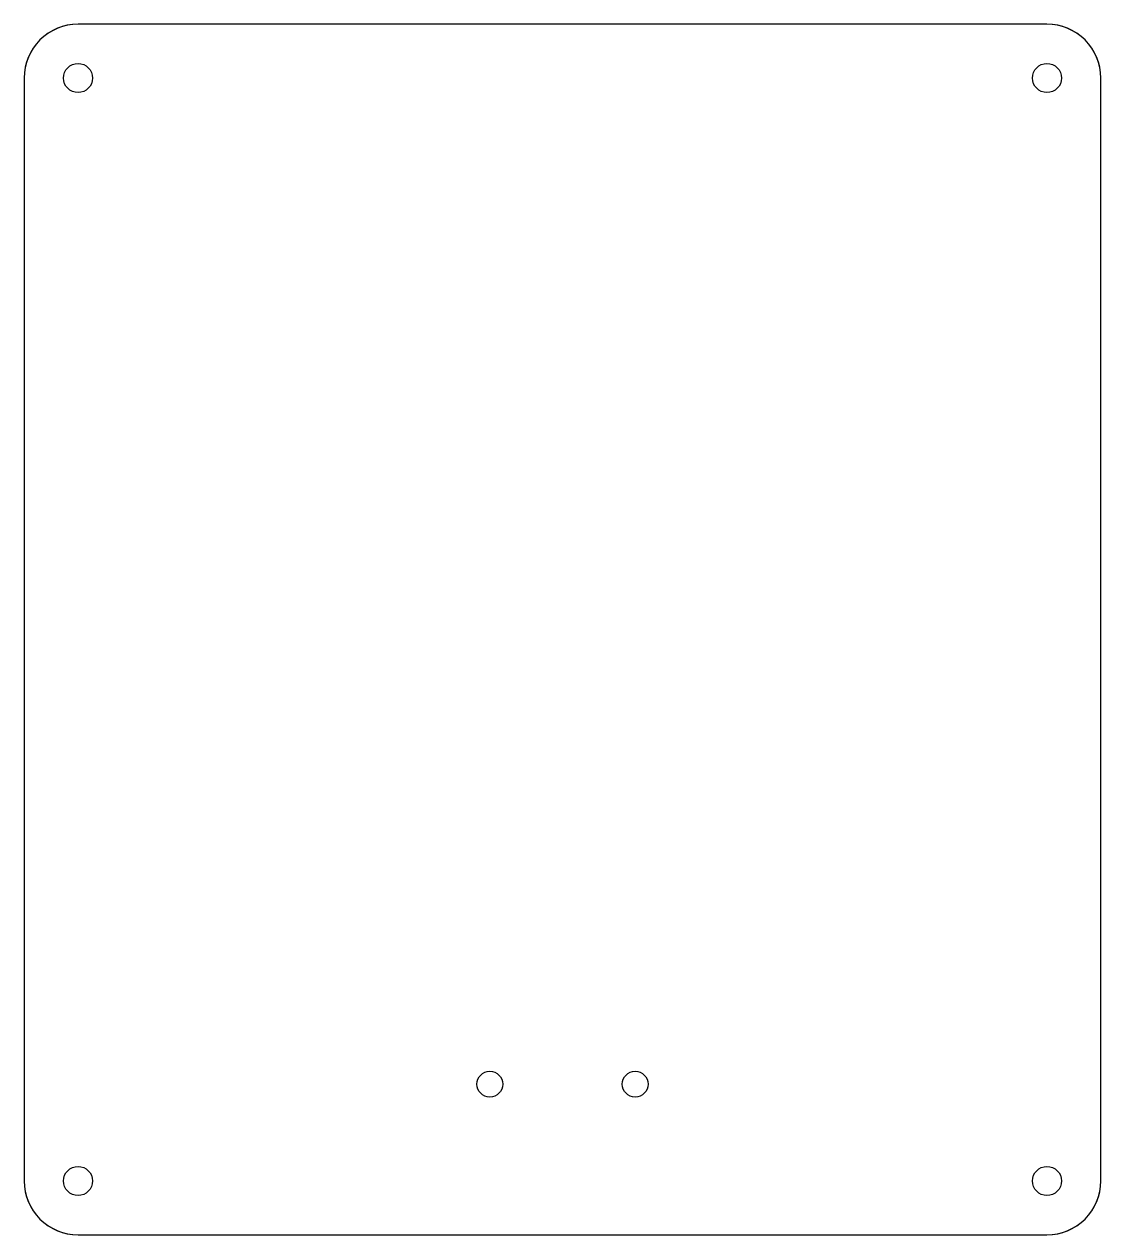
# Model space of a CAD drawing. Header units: millimetres. Extents: x -200 to 0, y -225 to 0.
import ezdxf

# ---------------------------------------------------------------- set-up
doc = ezdxf.new("R2010")
doc.units = ezdxf.units.MM
doc.layers.get('0').update_dxf_attribs({"linetype": 'CONTINUOUS'})

msp = doc.modelspace()

# ---------------------------------------------------------------- linework, layer by layer
for p, q in [((-10, 0), (-190, 0)), ((-200, -10), (-200, -215)), ((0, -215), (0, -10)), ((-190, -225), (-10, -225))]:
    msp.add_line(p, q)
msp.add_lwpolyline([(0, -10, 0.414214), (-10, 0), (-190, 0, 0.414214), (-200, -10), (-200, -215, 0.414214), (-190, -225), (-10, -225, 0.414214), (0, -215)], format="xyb", close=True)
for centre, radius in [((-190, -10), 2.7), ((-190, -10), 2.7), ((-10, -10), 2.7), ((-10, -10), 2.7), ((-113.5, -197), 2.4), ((-86.5, -197), 2.4), ((-86.5, -197), 2.4), ((-190, -215), 2.7), ((-190, -215), 2.7), ((-10, -215), 2.7), ((-10, -215), 2.7), ((-10, -215), 2.7)]:
    msp.add_circle(centre, radius)
for centre, start, end in [((-190, -10), 90, 180), ((-10, -10), 0, 90), ((-190, -215), 180, 270), ((-10, -215), 270, 360)]:
    msp.add_arc(centre, 10, start, end)

doc.saveas('drawing.dxf')
